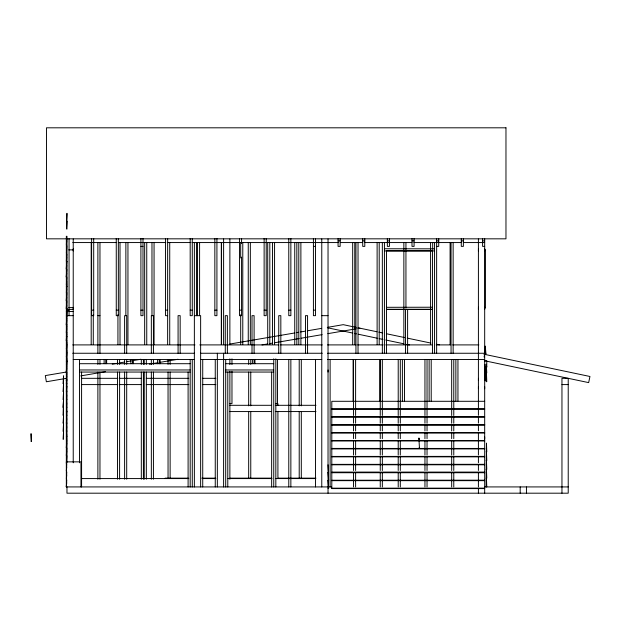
<?xml version="1.0" encoding="UTF-8"?>
<svg xmlns="http://www.w3.org/2000/svg" width="621" height="621" viewBox="0 0 621 621"><rect width="100%" height="100%" fill="white"/><g stroke="black" fill="none" stroke-linecap="round" stroke-linejoin="round"><path stroke-width="0.93" d="M73.231 250.923L73.255 248.827M73.255 307.31L73.231 309.398L66.967 309.398M328.035 372.057L328.059 369.969M478.411 250.845L478.442 248.757M478.411 309.32L478.442 307.232M478.411 388.692L478.442 386.596M478.411 380.409L478.442 378.321M484.683 250.923L484.706 248.827M484.683 309.398L484.706 307.31M484.683 388.762L484.706 386.673M484.683 438.969L484.706 436.881M419.447 447.912L418.934 438.931M66.494 220.789L66.967 213.321L66.921 221.185L66.494 220.843M66.494 228.722L66.967 221.262L66.944 229.079L66.494 228.776M66.369 244.596L66.719 239M66.726 240.87L66.447 245.054M66.494 253.011L66.781 246.001M66.369 260.719L66.789 254.191M66.494 261.037L66.726 257.311M66.789 262.124L66.222 268.916L66.765 269.087M66.494 268.978L66.726 265.245M66.789 270.057L66.222 276.857L66.765 277.02M66.726 273.178L66.338 277.176L66.796 277.385M66.369 284.527L66.789 277.998M66.726 281.119L66.765 284.961M66.369 292.468L66.789 285.932M66.494 292.786L66.726 289.052M66.789 293.873L66.222 300.665L66.765 300.836M66.494 300.719L66.726 296.993M66.789 301.806L66.222 308.598L66.765 308.769M66.494 308.66L66.726 304.927M66.796 316.594L66.781 309.995M66.494 316.531L66.967 308.653M66.781 317.936L66.253 324.861L66.796 324.527M66.726 320.327L66.494 324.527L66.494 324.108M63.086 383.289L63.559 375.821L63.536 383.646L63.086 383.343M66.796 332.468L66.323 332.476L66.781 325.87M66.726 328.672L66.494 332.872M63.086 391.23L63.559 383.762L63.536 391.579L63.086 391.284M66.796 340.401L66.23 340.688L66.781 333.811M66.494 339.982L66.494 340.393L66.726 336.605M66.796 348.334L66.781 341.744M66.494 348.272L66.726 344.135M66.796 356.275L66.781 349.677M66.494 356.213L66.726 352.068M63.086 415.038L63.559 399.637L62.938 407.314L63.513 407.5L63.536 415.395L63.086 415.092M66.796 364.209L66.781 357.618M66.726 360.009L66.494 364.62M63.086 422.971L63.559 415.511L63.536 423.328L63.086 423.025M66.796 372.15L66.23 372.258L66.781 365.552M66.494 371.731L66.494 372.142L66.726 367.942M66.369 380.021L66.781 373.493M66.494 380.021L66.726 376.287M66.494 382.784L66.726 379.051M66.726 379.625L66.338 383.615L66.796 383.825M66.726 386.992L66.346 391.603L66.796 391.766M66.494 399.225L66.726 394.925M66.494 407.166L66.726 402.866M66.494 415.1L66.726 410.799M66.726 418.733L66.338 423.297L66.796 423.506M66.726 426.674L66.346 431.285L66.796 431.448M66.494 438.907L66.726 434.607M66.369 446.848L66.781 440.312M66.494 446.848L66.726 443.115M66.369 454.782L66.781 448.253M66.494 454.782L66.726 451.048M66.369 462.723L66.781 456.187M66.369 470.71L66.781 464.128M66.726 466.922L66.385 470.788M66.369 478.589L66.781 472.061M66.494 478.589L66.726 474.863M66.781 479.994L66.323 486.98L66.726 482.727M66.385 316.663L66.494 316.586M66.967 486.717L66.967 493.19L568.223 493.19L568.223 378.321L561.958 378.321L561.958 493.19M418.981 439.28L418.903 438.62M419.291 439.295L419.253 438.83M484.101 356.997L484.659 354.374M66.323 252.607L66.672 253.011M66.494 462.777L66.494 463.188M66.416 478.69L66.494 478.644M66.447 244.674L66.494 245.07M66.369 260.773L66.765 261.154M66.494 261.092L66.796 261.511M66.494 269.033L66.796 269.452M66.369 284.581L66.796 285.318M66.369 292.522L66.765 292.895M66.494 292.84L66.796 293.259L66.742 292.801M66.494 300.774L66.796 301.193M66.494 308.715L66.796 309.134M66.494 380.075L66.222 380.331M66.494 382.839L66.796 383.258M66.494 398.713L66.796 399.132M66.494 399.28L66.796 399.699M66.494 406.646L66.796 407.065M66.494 407.221L66.796 407.632M66.494 414.587L66.796 415.007M66.494 415.154L66.796 415.573M66.494 422.521L66.796 422.94M66.494 430.462L66.796 430.873M66.494 438.395L66.796 438.814M66.494 438.962L66.796 439.381M66.494 390.78L66.796 391.191M66.672 317.005L66.369 317.005M66.672 340.813L66.416 340.766M66.672 348.746L66.284 348.699M66.672 356.687L66.284 356.64M66.672 380.494L66.369 380.494M66.672 447.322L66.284 447.275M66.672 471.129L66.416 471.083M66.672 479.063L66.369 479.063M66.362 372.026L45.31 375.596L46.365 381.768L66.4 378.344M112.238 364.154L117.974 363.169M119.892 362.843L124.674 362.027M126.583 361.701L131.365 360.886M133.274 360.553L140.928 359.248M229.848 344.05L294.866 332.934M296.776 332.608L298.685 332.282M300.603 331.956L305.385 331.14M307.294 330.814L321.639 328.362M327.352 327.383L343.227 324.667L356.206 327.391M80.714 375.899L105.523 371.661M149.413 364.154L157.998 362.687M159.907 362.361L178.041 359.264M262 344.911L267.729 343.933M269.638 343.607L272.495 343.118M274.404 342.792L299.213 338.546M301.123 338.22L322.113 334.634M327.834 333.656L356.175 328.812M358.045 328.493L359.908 328.175M338.065 240.87L340.153 240.87M362.711 240.87L364.799 240.87M387.349 240.87L389.445 240.87M411.995 240.87L414.083 240.87M436.641 240.87L438.729 240.87M461.287 240.87L463.375 240.87M482.595 240.87L484.683 240.87M72.781 242.563L116.391 242.563M118.332 242.563L165.823 242.563M167.639 242.563L190.049 242.563M191.99 242.563L338.336 242.563M340.269 242.563L362.563 242.563M364.504 242.563L411.995 242.563M413.928 242.563L461.419 242.563M463.359 242.563L484.683 242.563M66.369 245.07L66.796 245.07M140.905 246.374L142.993 246.374M313.419 246.374L315.507 246.374M436.641 246.374L438.729 246.374L438.729 238.635M484.683 246.374L482.595 246.374L482.595 238.635M384.43 248.757L434.553 248.827M68.76 249.875L73.231 249.875M386.355 250.845L432.627 250.845M384.43 250.923L434.553 250.923M66.338 261.363L66.967 261.363M66.338 286.421L66.967 286.421M386.518 307.31L432.464 307.232M68.76 307.589L73.231 307.589M386.518 309.32L432.464 309.32M386.518 309.398L432.464 309.398M66.967 310.158L69.055 310.158M91.613 310.158L93.701 310.158M116.259 310.158L118.347 310.158M140.905 310.158L142.993 310.158M165.543 310.158L167.639 310.158M190.189 310.158L192.277 310.158M214.835 310.158L216.923 310.158M239.481 310.158L241.569 310.158M264.127 310.158L266.215 310.158M288.773 310.158L290.861 310.158M313.419 310.158L315.507 310.158M66.338 311.486L66.967 311.486M68.76 311.486L73.231 311.486M66.338 315.662L73.231 315.662M97.877 315.662L99.965 315.662M167.639 315.662L165.543 315.662L165.543 238.433M194.365 315.662L200.637 315.662L200.637 486.926M321.771 315.662L328.035 315.662M66.369 324.938L66.796 324.938M66.369 332.872L66.796 332.872M66.338 336.551L66.967 336.551M72.766 344.903L194.963 344.903M199.815 344.903L278.72 344.903M280.661 344.903L322.237 344.903M327.593 344.903L356.081 344.903M357.649 344.903L383.149 344.903M385.773 344.903L432.464 344.903M436.198 344.903L450.838 344.903M452.678 344.903L478.876 344.903M72.766 353.256L194.598 353.256M200.404 353.256L322.237 353.256M327.593 353.256L484.683 353.256M73.231 359.528L194.365 359.528M200.637 359.528L321.771 359.528M327.671 359.528L484.683 359.528M484.683 360.778L486.771 360.778L486.771 367.042L484.683 367.042M66.338 361.616L66.967 361.616M79.496 363.704L190.189 363.704M225.695 363.704L273.737 363.704M66.369 364.62L66.796 364.62M79.496 369.969L190.189 369.969M225.695 369.969L273.737 369.969M79.496 372.057L190.189 372.057M225.695 372.057L273.737 372.057M66.369 372.561L66.796 372.561M486.142 372.895L486.771 372.895L486.453 367.042M81.467 378.321L117.245 378.321M119.178 378.321L141.417 378.321M146.253 378.321L188.8 378.321M202.337 378.321L215.875 378.321M81.467 384.585L117.245 384.585M119.178 384.585L141.417 384.585M146.253 384.585L188.8 384.585M202.337 384.585L215.875 384.585M561.958 384.585L568.223 384.585M66.338 386.673L66.967 386.673M484.683 401.298L331.8 401.298L331.8 488.595L484.683 488.595M229.871 403.634L231.967 403.642L231.967 371.218M275.825 403.627L277.913 403.634L277.913 405.56M229.871 405.303L271.47 405.303M275.336 405.303L315.965 405.303M331.8 408.812L484.683 408.758M331.8 409.231L484.683 409.231M229.871 411.568L271.47 411.568M275.336 411.568L315.965 411.568M66.338 411.739L66.967 411.739M331.8 416.699L484.683 416.745M331.8 417.172L484.683 417.172M331.8 424.632L484.683 424.632M331.8 424.686L484.683 424.686M331.8 425.106L484.683 425.106M331.8 432.62L484.683 432.573M331.8 433.039L484.683 433.039M66.338 436.804L66.967 436.804M418.95 437.937L418.95 438.597M331.8 440.561L484.683 440.506M331.8 440.98L484.683 440.98M331.8 448.913L484.683 448.913M486.142 451.84L486.771 451.84L486.453 443.068L486.142 486.926M66.369 455.255L66.796 455.255M331.8 456.427L484.683 456.381M331.8 456.854L484.683 456.854M486.142 460.611L486.771 460.611L486.453 451.84M66.338 461.861L80.963 461.861L80.963 486.926M66.796 463.188L66.222 463.025M331.8 464.368L484.683 464.314M331.8 464.787L484.683 464.787M486.142 469.383L486.771 469.383L486.453 460.611M331.8 472.255L484.683 472.255M331.8 472.302L484.683 472.302M331.8 472.728L484.683 472.728M165.132 478.139L188.334 478.139M201.872 478.139L215.409 478.139M229.91 478.139L271.493 478.139M278.262 478.139L315.973 478.139M486.142 478.154L486.771 478.154L486.453 469.383M81.467 478.574L188.8 478.574M202.337 478.574L215.875 478.574M227.48 478.574L271.951 478.574M275.825 478.574L315.468 478.574M331.8 480.243L484.683 480.188M331.8 480.662L484.683 480.662M66.967 462.738L66.967 236.298L66.338 236.298L66.338 486.926L331.552 486.926M484.683 486.926L568.223 486.926M331.8 488.176L484.683 488.129M358.053 327.787L376.947 331.754M378.841 332.15L382.629 332.941M386.417 333.741L404.403 337.514M407.244 338.111L430.912 343.087M436.594 344.275L439.427 344.872M483.922 354.218L589.95 376.481L588.661 382.614L484.318 360.7M327.345 327.741L352.588 333.035M354.482 333.438L356.376 333.834M358.27 334.23L377.234 338.212M379.128 338.616L382.924 339.408M385.765 340.005L403.782 343.786M406.623 344.383L409.472 344.981M419.4 448.013L419.043 447.749M485.156 353.838L484.683 354.094M66.447 348.73L66.385 348.668M66.447 356.664L66.385 356.601M328.509 472.309L328.043 472.565M66.447 447.299L66.23 447.198M66.447 455.24L66.23 455.139M31.524 441.189L31.097 441.531L31.05 433.668L31.524 441.135M328.059 480.545L328.664 480.452L328.035 472.728M484.683 372.321L485.304 372.274L484.683 364.543M484.683 380.207L485.327 380.091L485.304 372.274L485.933 379.998L485.195 380.021L484.683 372.484M328.035 488.385L328.664 488.385L328.035 480.662M486.771 367.042L486.142 364.116L486.142 381.667L486.771 381.667L486.453 372.895M486.453 478.154L486.771 486.926M484.683 346.316L485.156 353.784M485.482 367.135C487.268 374.253 483.992 373.935 485.304 366.266M328.035 464.787L328.509 472.255M526.453 486.926L526.453 493.19M520.188 486.926L520.188 493.19M485.304 249.572L485.304 308.055M484.683 238.635L484.683 493.19M478.411 238.984L478.411 415.317M478.411 417.258L478.411 423.064M478.411 424.997L478.411 430.803M478.411 432.736L478.411 454.991M478.411 456.932L478.411 462.738M478.411 464.671L478.411 470.477M478.411 472.41L478.411 486.926M478.411 488.719L478.411 493.19M463.375 238.635L463.375 246.374L461.287 246.374L461.287 238.635M457.949 359.528L457.949 401.026M455.861 359.528L455.861 401.026M453.772 359.528L453.772 415.503M453.772 417.436L453.772 423.227M453.772 425.16L453.772 430.951M453.772 432.876L453.772 438.667M453.772 440.6L453.772 455.077M453.772 457.009L453.772 470.516M453.772 472.449L453.772 486.926M453.144 242.563L453.144 353.256M451.677 359.528L451.677 415.503M451.677 417.436L451.677 423.227M451.677 425.16L451.677 430.951M451.677 432.876L451.677 438.667M451.677 440.6L451.677 455.077M451.677 457.009L451.677 470.516M451.677 472.449L451.677 486.926M451.056 242.563L451.056 353.256M450.093 242.563L450.093 344.593M436.641 238.635L436.641 353.256M434.553 242.563L434.553 353.256M432.674 242.563L432.674 249.3M432.464 250.923L432.464 353.256M431.215 359.528L431.215 401.026M430.586 242.563L430.586 344.593M429.127 359.528L429.127 401.026M427.038 359.528L427.038 415.503M427.038 417.436L427.038 423.227M427.038 425.16L427.038 430.951M427.038 432.876L427.038 438.667M427.038 440.6L427.038 455.077M427.038 457.009L427.038 470.516M427.038 472.449L427.038 486.926M424.95 359.528L424.95 415.503M424.95 417.436L424.95 423.227M424.95 425.16L424.95 430.951M424.95 432.876L424.95 438.667M424.95 440.6L424.95 455.077M424.95 457.009L424.95 470.516M424.95 472.449L424.95 486.926M414.083 238.635L414.083 246.374L411.995 246.374L411.995 238.635M407.609 309.398L407.609 353.256M405.94 242.563L405.94 308.016M405.521 309.398L405.521 353.256M404.481 359.528L404.481 401.026M403.852 242.563L403.852 344.593M402.392 359.528L402.392 401.026M400.304 359.528L400.304 415.503M400.304 417.436L400.304 423.227M400.304 425.16L400.304 430.951M400.304 432.876L400.304 438.667M400.304 440.6L400.304 455.077M400.304 457.009L400.304 470.516M400.304 472.449L400.304 486.926M398.216 359.528L398.216 415.503M398.216 417.436L398.216 423.227M398.216 425.16L398.216 430.951M398.216 432.876L398.216 438.667M398.216 440.6L398.216 455.077M398.216 457.009L398.216 470.516M398.216 472.449L398.216 486.926M389.445 238.635L389.445 246.374L387.349 246.374L387.349 238.635M386.518 250.923L386.518 353.256M384.43 242.563L384.43 353.256M382.342 242.563L382.342 353.256M382.342 359.528L382.342 415.503M382.342 417.436L382.342 423.227M382.342 425.16L382.342 430.951M382.342 432.876L382.342 438.667M382.342 440.6L382.342 455.077M382.342 457.009L382.342 470.516M382.342 472.449L382.342 486.926M380.254 359.528L380.254 415.503M380.254 417.436L380.254 423.227M380.254 425.16L380.254 430.951M380.254 432.876L380.254 438.667M380.254 440.6L380.254 455.077M380.254 457.009L380.254 470.516M380.254 472.449L380.254 486.926M379.835 359.528L379.835 401.026M379.206 242.563L379.206 344.593M377.118 242.563L377.118 344.593M364.799 238.635L364.799 246.374L362.711 246.374L362.711 238.635M358.03 242.563L358.03 353.256M355.942 242.563L355.942 353.256M355.608 359.528L355.608 415.503M355.608 417.436L355.608 423.227M355.608 425.16L355.608 430.951M355.608 432.876L355.608 438.667M355.608 440.6L355.608 455.077M355.608 457.009L355.608 470.516M355.608 472.449L355.608 486.926M354.77 242.563L354.77 344.593M353.52 359.528L353.52 415.503M353.52 417.436L353.52 423.227M353.52 425.16L353.52 430.951M353.52 432.876L353.52 438.667M353.52 440.6L353.52 455.077M353.52 457.009L353.52 470.516M353.52 472.449L353.52 486.926M353.101 359.528L353.101 401.026M352.681 242.563L352.681 344.593M340.153 238.635L340.153 246.374L338.065 246.374L338.065 238.635M330.124 359.528L330.124 486.926M328.035 238.984L328.035 493.19M321.771 238.984L321.771 486.926M315.507 238.433L315.507 315.662L313.419 315.662L313.419 238.433M315.507 359.528L315.507 486.926M307.566 353.256L307.566 315.662L305.478 315.662L305.478 353.256M301.301 359.528L301.301 405.855M301.301 411.645L301.301 478.24M300.882 242.563L300.882 344.593M299.213 359.528L299.213 405.855M299.213 411.645L299.213 478.24M298.794 242.563L298.794 344.593M296.83 242.563L296.83 344.593M294.742 242.563L294.742 344.593M290.861 238.433L290.861 315.662L288.773 315.662L288.773 238.433M290.861 359.528L290.861 486.926M288.773 359.528L288.773 486.926M280.832 353.256L280.832 315.662L278.744 315.662L278.744 353.256M277.913 411.312L277.913 478.558M277.494 359.528L277.494 403.922M275.825 358.829L275.825 486.926M274.567 242.563L274.567 344.593M273.737 358.829L273.737 486.926M272.479 242.563L272.479 344.593M271.649 372.057L271.649 486.926M269.809 242.563L269.809 344.593M267.721 242.563L267.721 344.593M266.215 238.433L266.215 315.662L264.127 315.662L264.127 238.433M254.952 359.528L254.952 363.704M254.105 353.256L254.105 315.662L252.01 315.662L252.01 353.256M254.074 359.528L254.074 363.704M252.421 359.528L252.421 363.704M250.76 359.528L250.76 364.348M250.76 372.072L250.76 405.855M250.76 411.645L250.76 478.24M250.341 242.563L250.341 344.593M248.672 359.528L248.672 364.348M248.672 372.072L248.672 405.855M248.672 411.645L248.672 478.24M248.253 242.563L248.253 344.593M242.78 242.563L242.78 344.593M241.569 238.433L241.569 243.548M241.569 257.063L241.569 315.662L239.481 315.662L239.481 238.433M240.692 242.563L240.692 257.963M240.692 314.754L240.692 344.593M231.967 358.829L231.967 364.558M229.871 238.984L229.871 344.678M229.871 358.837L229.871 364.558M229.871 371.226L229.871 479.195M227.783 372.057L227.783 486.926M227.371 353.256L227.371 315.662L225.283 315.662L225.283 353.256M225.695 359.528L225.695 486.926M223.607 238.984L223.607 344.678M223.607 353.256L223.607 486.926M221.518 242.563L221.518 344.593M221.309 242.563L221.309 344.593M217.342 353.256L217.342 486.926M216.923 238.433L216.923 315.662L214.835 315.662L214.835 238.433M215.254 359.528L215.254 486.926M202.725 359.528L202.725 486.926M199.589 242.563L199.589 315.716M197.501 242.563L197.501 315.716M196.461 242.563L196.461 315.716M194.365 242.563L194.365 486.926M192.277 238.433L192.277 315.662L190.189 315.662L190.189 238.433M192.277 359.528L192.277 486.926M190.189 359.528L190.189 486.926M188.101 372.057L188.101 486.926M180.168 353.256L180.168 315.662L178.08 315.662L178.08 353.256M170.138 359.528L170.138 364.348M170.138 372.072L170.138 478.24M169.727 242.563L169.727 344.593M168.05 359.528L168.05 364.348M168.05 372.072L168.05 478.24M167.639 238.433L167.639 344.593M160.109 359.528L160.109 363.704M159.24 359.528L159.24 363.704M157.579 359.528L157.579 363.704M154.062 242.563L154.062 344.593M153.434 353.256L153.434 315.662L151.345 315.662L151.345 353.256M153.434 359.528L153.434 364.348M153.434 372.072L153.434 479.202M151.974 242.563L151.974 315.716M151.345 359.528L151.345 364.348M151.345 372.072L151.345 479.202M146.75 242.563L146.75 344.593M146.331 359.528L146.331 364.348M146.331 372.072L146.331 479.202M144.662 242.563L144.662 344.593M144.243 359.528L144.243 364.348M144.243 372.072L144.243 479.202M143.404 359.528L143.404 364.348M143.404 372.072L143.404 479.202M142.993 238.433L142.993 315.662L140.905 315.662L140.905 238.433M141.316 359.528L141.316 364.348M141.316 372.072L141.316 479.202M133.375 359.528L133.375 363.704M132.506 359.528L132.506 363.704M130.852 359.528L130.852 363.704M127.949 242.563L127.949 344.593M126.7 353.256L126.7 315.662L124.611 315.662L124.611 353.256M126.7 359.528L126.7 364.348M126.7 372.072L126.7 479.202M125.861 242.563L125.861 315.716M124.611 359.528L124.611 364.348M124.611 372.072L124.611 479.202M120.016 242.563L120.016 344.593M119.597 359.528L119.597 364.348M119.597 372.072L119.597 479.202M118.347 238.433L118.347 315.662L116.259 315.662L116.259 238.433M117.928 314.754L117.928 344.593M117.509 359.528L117.509 364.348M117.509 372.072L117.509 479.202M106.641 359.528L106.641 363.704M105.772 359.528L105.772 363.704M104.118 359.528L104.118 363.704M99.965 242.563L99.965 353.256M99.965 359.528L99.965 364.348M99.965 372.072L99.965 479.202M97.877 242.563L97.877 353.256M97.877 359.528L97.877 364.348M97.877 372.072L97.877 479.202M93.701 238.433L93.701 315.662L91.613 315.662L91.613 238.433M93.282 314.754L93.282 344.593M91.194 242.563L91.194 344.593M81.584 372.057L81.584 486.926M79.496 359.528L79.496 462.8M73.231 238.984L73.231 462.8M69.055 238.72L69.055 315.662M63.559 391.696L63.086 399.637L63.559 399.427L63.559 391.696M63.559 423.444L63.086 431.378L63.559 431.176L63.559 423.444M63.559 431.378L63.086 439.319L63.559 439.109L63.559 431.378M485.933 353.838L485.312 353.885L485.304 346.107L485.933 353.838M505.968 127.81L46.482 127.81L46.482 238.829L505.968 238.829L505.968 127.81M484.683 448.44L331.8 448.44L484.683 448.494"/></g></svg>
